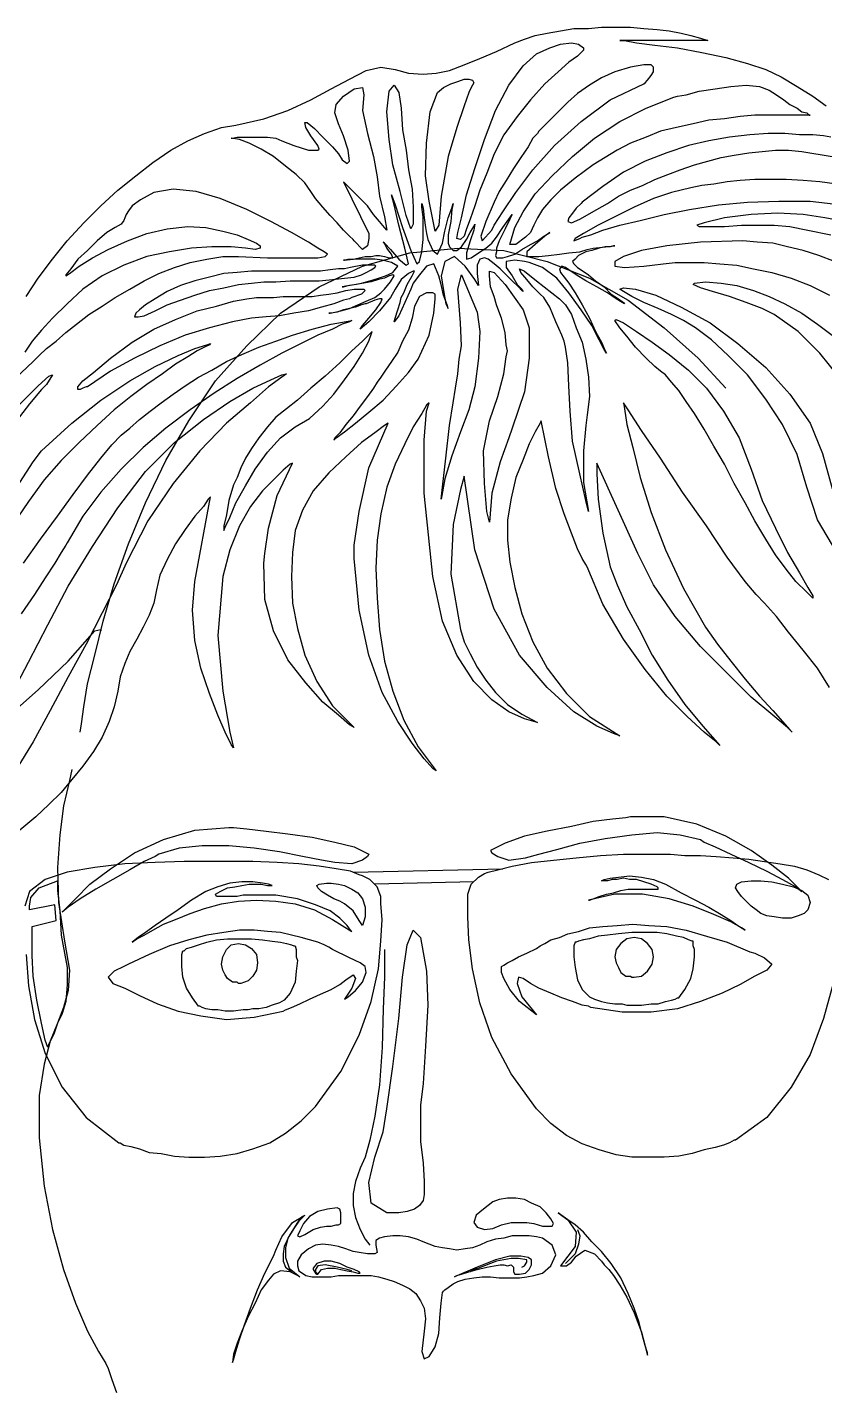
# Model space of a CAD drawing. Extents: x -27 to 49, y -117 to 57.
# Drawn here: x 0.95 to 13.34, y 36.13 to 57.27 of the extents above; entities that cross this region are included whole.
import ezdxf

# ---------------------------------------------------------------- set-up
doc = ezdxf.new("R2010")
doc.units = 0
doc.header["$LTSCALE"] = 25
for name, color, linetype in [('1', 7, 'CONTINUOUS'), ('4', 7, 'CONTINUOUS'), ('7', 7, 'CONTINUOUS')]:
    doc.layers.add(name, color=color, linetype=linetype)

msp = doc.modelspace()

# ---------------------------------------------------------------- linework, layer by layer
at = {"layer": '1', "linetype": 'CONTINUOUS'}
for points in [[(0.927, 53.086), (1.114, 53.368), (1.339, 53.668), (1.565, 53.949), (1.827, 54.231), (2.089, 54.493), (2.352, 54.737), (2.634, 54.962), (2.896, 55.169), (3.178, 55.357), (3.441, 55.506), (3.703, 55.619), (3.966, 55.713), (4.191, 55.75), (4.622, 55.845), (4.998, 55.975), (5.354, 56.144), (5.672, 56.313), (5.954, 56.463), (6.217, 56.595), (6.442, 56.651), (6.667, 56.613), (6.874, 56.557), (7.099, 56.539), (7.305, 56.557), (7.512, 56.595), (7.737, 56.688), (7.98, 56.782), (8.243, 56.894), (8.525, 57.026), (8.674, 57.083), (8.843, 57.139), (9.031, 57.176), (9.237, 57.213), (9.444, 57.251), (9.669, 57.251), (9.875, 57.27), (10.1, 57.27), (10.325, 57.27), (10.532, 57.251), (10.737, 57.233), (10.925, 57.213), (11.112, 57.176), (11.263, 57.139), (11.413, 57.101), (11.525, 57.063), (10.156, 57.063), (10.231, 57.063), (10.419, 57.026), (10.7, 56.989), (11.056, 56.951), (11.431, 56.876), (11.807, 56.801), (12.144, 56.707), (12.426, 56.613), (12.669, 56.501), (12.914, 56.351), (13.157, 56.2), (13.364, 56.051)], [(9.537, 56.858), (9.5, 56.82), (9.368, 56.726), (9.2, 56.576), (8.993, 56.388), (8.768, 56.144), (8.562, 55.881), (8.355, 55.6), (8.206, 55.3), (8.093, 55), (7.98, 54.737), (7.905, 54.493), (7.831, 54.287), (7.774, 54.137), (7.737, 54.025), (7.68, 53.969), (7.624, 53.987), (7.642, 54.081), (7.699, 54.306), (7.774, 54.663), (7.905, 55.075), (8.056, 55.526), (8.224, 55.975), (8.431, 56.369), (8.656, 56.67), (8.862, 56.858), (9.069, 56.951), (9.237, 57.007), (9.406, 57.026), (9.518, 57.007), (9.594, 56.951), (9.594, 56.914), (9.537, 56.858)], [(8.168, 54.118), (8.206, 54.193), (8.337, 54.4), (8.543, 54.7), (8.806, 55.056), (9.143, 55.432), (9.556, 55.807), (10.006, 56.144), (10.532, 56.388), (10.55, 56.407), (10.588, 56.445), (10.644, 56.519), (10.681, 56.576), (10.681, 56.651), (10.644, 56.688), (10.532, 56.688), (10.325, 56.651), (10.082, 56.576), (9.875, 56.482), (9.687, 56.369), (9.5, 56.238), (9.35, 56.107), (9.2, 55.957), (9.049, 55.807), (8.9, 55.656), (8.881, 55.619), (8.806, 55.544), (8.731, 55.413), (8.618, 55.244), (8.505, 55.075), (8.393, 54.888), (8.28, 54.719), (8.206, 54.55), (8.074, 54.25), (7.999, 54.025), (8.018, 53.949), (8.168, 54.118)], [(7.849, 56.332), (7.811, 56.257), (7.737, 56.051), (7.624, 55.713), (7.492, 55.263), (7.38, 54.643), (7.343, 54.193), (7.286, 54.099), (7.193, 54.569), (7.136, 54.962), (7.155, 55.469), (7.211, 55.957), (7.324, 56.257), (7.418, 56.332), (7.53, 56.388), (7.642, 56.426), (7.737, 56.463), (7.811, 56.463), (7.867, 56.445), (7.887, 56.407), (7.849, 56.332)], [(6.029, 53.949), (6.011, 53.969), (5.954, 54.025), (5.861, 54.118), (5.766, 54.231), (5.654, 54.344), (5.542, 54.475), (5.429, 54.606), (5.354, 54.719), (5.26, 54.85), (5.129, 54.981), (4.96, 55.113), (4.772, 55.263), (4.585, 55.375), (4.397, 55.469), (4.247, 55.526), (4.115, 55.544), (4.135, 55.544), (4.209, 55.563), (4.304, 55.563), (4.434, 55.563), (4.547, 55.563), (4.679, 55.563), (4.81, 55.544), (4.904, 55.506), (4.998, 55.469), (5.091, 55.432), (5.204, 55.394), (5.317, 55.357), (5.41, 55.357), (5.466, 55.357), (5.485, 55.375), (5.466, 55.432), (5.354, 55.582), (5.279, 55.713), (5.26, 55.788), (5.297, 55.788), (5.41, 55.694), (5.542, 55.563), (5.692, 55.413), (5.785, 55.3), (5.842, 55.207), (5.917, 55.15), (5.954, 55.187), (5.935, 55.357), (5.861, 55.582), (5.785, 55.769), (5.729, 55.938), (5.748, 56.069), (5.861, 56.2), (6.029, 56.313), (6.16, 56.332), (6.18, 56.22), (6.16, 55.975), (6.236, 55.619), (6.33, 55.263), (6.386, 54.944), (6.423, 54.643), (6.498, 54.324), (6.536, 54.118), (6.498, 54.156), (6.423, 54.25), (6.33, 54.362), (6.236, 54.493), (6.123, 54.606), (6.029, 54.7), (5.935, 54.794), (5.879, 54.85), (5.861, 54.869), (6.254, 54.062), (6.254, 53.987), (6.236, 53.874), (6.16, 53.818), (6.029, 53.949)], [(6.761, 56.013), (6.78, 55.675), (6.836, 55.357), (6.874, 55.056), (6.93, 54.756), (6.948, 54.475), (6.948, 54.212), (6.911, 54.137), (6.836, 54.344), (6.742, 54.719), (6.629, 55.131), (6.573, 55.526), (6.536, 55.957), (6.573, 56.276), (6.649, 56.369), (6.723, 56.257), (6.761, 56.013)], [(13.12, 55.901), (13.101, 55.901), (13.045, 55.901), (12.932, 55.901), (12.801, 55.901), (12.651, 55.901), (12.463, 55.901), (12.257, 55.901), (12.031, 55.881), (11.788, 55.845), (11.544, 55.825), (11.3, 55.769), (11.038, 55.713), (10.793, 55.656), (10.569, 55.563), (10.325, 55.469), (10.119, 55.357), (9.743, 55.131), (9.462, 54.925), (9.237, 54.737), (9.087, 54.587), (8.956, 54.437), (8.881, 54.306), (8.824, 54.193), (8.768, 54.081), (8.693, 54.005), (8.543, 53.893), (8.449, 53.893), (8.525, 54.156), (8.656, 54.4), (8.843, 54.681), (9.106, 54.962), (9.425, 55.263), (9.763, 55.544), (10.156, 55.807), (10.569, 56.013), (11, 56.182), (11.056, 56.2), (11.188, 56.22), (11.394, 56.276), (11.638, 56.313), (11.882, 56.351), (12.125, 56.369), (12.332, 56.351), (12.482, 56.294), (12.595, 56.22), (12.707, 56.144), (12.801, 56.069), (12.914, 56.013), (12.988, 55.957), (13.064, 55.938), (13.101, 55.901), (13.12, 55.901)], [(13.439, 55.563), (13.326, 55.582), (13.157, 55.6), (12.951, 55.6), (12.726, 55.619), (12.463, 55.619), (12.182, 55.6), (11.863, 55.563), (11.544, 55.506), (11.225, 55.432), (10.887, 55.319), (10.55, 55.187), (10.213, 55.018), (9.894, 54.794), (9.575, 54.55), (9.556, 54.531), (9.481, 54.456), (9.425, 54.381), (9.368, 54.306), (9.35, 54.25), (9.406, 54.231), (9.537, 54.287), (9.8, 54.437), (9.969, 54.531), (10.138, 54.643), (10.325, 54.737), (10.513, 54.812), (10.7, 54.906), (10.906, 54.981), (11.094, 55.056), (11.319, 55.131), (11.525, 55.187), (11.732, 55.244), (11.938, 55.281), (12.163, 55.319), (12.37, 55.337), (12.576, 55.357), (12.782, 55.357), (12.988, 55.337), (13.458, 55.263)], [(13.532, 54.831), (13.27, 54.869), (13.008, 54.888), (12.745, 54.906), (12.501, 54.906), (12.257, 54.906), (12.031, 54.888), (11.825, 54.869), (11.619, 54.831), (11.431, 54.812), (11.263, 54.775), (11.112, 54.737), (10.962, 54.7), (10.681, 54.606), (10.381, 54.475), (10.082, 54.324), (9.819, 54.193), (9.594, 54.062), (9.462, 53.987), (9.444, 53.949), (9.537, 53.987)], [(5.466, 53.837), (5.317, 53.931), (5.054, 54.081), (4.735, 54.25), (4.36, 54.437), (3.947, 54.606), (3.572, 54.719), (3.215, 54.756), (2.915, 54.7), (2.709, 54.587), (2.578, 54.493), (2.521, 54.418), (2.484, 54.362), (2.465, 54.306), (2.446, 54.268), (2.408, 54.212), (2.315, 54.156), (2.183, 54.081), (2.033, 53.949), (1.883, 53.799), (1.733, 53.668), (1.621, 53.518), (1.545, 53.424), (1.545, 53.405), (1.601, 53.443), (1.752, 53.556), (1.958, 53.686), (2.202, 53.818), (2.502, 53.949), (2.803, 54.062), (3.122, 54.137), (3.441, 54.175), (3.722, 54.156), (3.985, 54.099), (4.209, 54.043), (4.378, 53.969), (4.51, 53.912), (4.566, 53.874), (4.566, 53.837), (4.491, 53.818), (4.341, 53.837), (4.115, 53.856), (3.816, 53.856), (3.497, 53.837), (3.159, 53.78), (2.803, 53.706), (2.446, 53.574), (2.109, 53.405), (1.808, 53.199), (1.565, 52.974), (1.339, 52.749), (1.17, 52.561), (1.02, 52.392), (0.907, 52.223)], [(9.95, 52.205), (9.913, 52.261), (9.837, 52.411), (9.725, 52.636), (9.556, 52.88), (9.368, 53.142), (9.181, 53.368), (8.956, 53.537), (8.75, 53.612), (8.674, 53.63), (8.525, 53.65), (8.393, 53.63), (8.393, 53.537), (8.487, 53.405), (8.562, 53.274), (8.637, 53.199), (8.656, 53.162), (8.637, 53.18), (8.581, 53.237), (8.487, 53.331), (8.393, 53.424), (8.299, 53.518), (8.206, 53.593), (8.112, 53.668), (8.056, 53.686), (7.98, 53.668), (7.943, 53.574), (7.943, 53.443), (7.961, 53.255), (7.905, 53.349), (7.755, 53.556), (7.586, 53.706), (7.436, 53.63), (7.38, 53.405), (7.418, 53.18), (7.455, 52.974), (7.492, 52.899), (7.474, 52.955), (7.418, 53.105), (7.38, 53.274), (7.343, 53.405), (7.267, 53.593), (7.155, 53.556), (7.042, 53.424), (6.948, 53.293), (6.911, 53.199), (6.817, 52.992), (6.723, 52.787), (6.649, 52.693), (6.667, 52.749), (6.705, 52.88), (6.742, 52.992), (6.761, 53.068), (6.798, 53.142), (6.854, 53.274), (6.93, 53.405), (6.967, 53.481), (6.948, 53.481), (6.874, 53.443), (6.761, 53.349), (6.667, 53.199), (6.592, 53.068), (6.423, 52.861), (6.254, 52.693), (6.123, 52.58), (6.16, 52.636), (6.254, 52.749), (6.367, 52.88), (6.442, 52.992), (6.461, 53.049), (6.423, 53.049), (6.348, 53.03), (6.217, 52.974), (6.198, 52.974), (6.142, 52.955), (6.048, 52.918), (5.954, 52.899), (5.861, 52.88), (5.766, 52.843), (5.672, 52.824), (5.636, 52.824), (5.654, 52.824), (5.729, 52.843), (5.823, 52.861), (5.954, 52.899), (6.085, 52.955), (6.217, 53.012), (6.348, 53.068), (6.442, 53.142), (6.498, 53.199), (6.592, 53.311), (6.649, 53.405), (6.629, 53.424), (6.573, 53.405), (6.498, 53.368), (6.404, 53.349), (6.292, 53.311), (6.18, 53.293), (6.067, 53.274), (5.954, 53.255), (5.842, 53.237), (5.861, 53.237), (5.935, 53.255), (6.029, 53.274), (6.142, 53.293), (6.273, 53.331), (6.404, 53.368), (6.517, 53.405), (6.629, 53.461), (6.705, 53.556), (6.611, 53.612), (6.461, 53.65), (6.348, 53.668), (6.236, 53.668), (6.067, 53.668), (5.917, 53.65), (5.861, 53.65), (5.879, 53.65), (5.935, 53.668), (6.011, 53.668), (6.104, 53.686), (6.198, 53.706), (6.292, 53.706), (6.367, 53.724), (6.423, 53.724), (6.498, 53.706), (6.573, 53.686), (6.629, 53.686), (6.611, 53.743), (6.536, 53.837), (6.498, 53.912), (6.479, 53.931), (6.498, 53.912), (6.592, 53.818), (6.723, 53.668), (6.836, 53.574), (6.874, 53.593), (6.817, 53.837), (6.723, 54.193), (6.649, 54.512), (6.611, 54.663), (6.667, 54.512), (6.78, 54.156), (6.911, 53.799), (7.005, 53.593), (7.042, 53.63), (7.08, 53.78), (7.099, 53.969), (7.099, 54.081), (7.099, 54.175), (7.099, 54.324), (7.08, 54.475), (7.08, 54.531), (7.099, 54.456), (7.117, 54.306), (7.136, 54.156), (7.155, 54.062), (7.173, 53.969), (7.249, 53.799), (7.324, 53.743), (7.399, 53.912), (7.436, 54.099), (7.492, 54.306), (7.548, 54.456), (7.568, 54.531), (7.548, 54.437), (7.53, 54.25), (7.492, 54.043), (7.492, 53.912), (7.512, 53.856), (7.568, 53.799), (7.624, 53.799), (7.699, 53.856), (7.774, 53.969), (7.831, 54.081), (7.887, 54.175), (7.905, 54.212), (7.887, 54.118), (7.831, 53.949), (7.774, 53.762), (7.774, 53.668), (7.849, 53.686), (7.961, 53.762), (8.074, 53.837), (8.168, 53.912), (8.243, 54.005), (8.337, 54.156), (8.431, 54.287), (8.487, 54.362), (8.449, 54.287), (8.374, 54.137), (8.28, 53.949), (8.243, 53.837), (8.243, 53.78), (8.224, 53.724), (8.243, 53.686), (8.337, 53.686), (8.412, 53.706), (8.525, 53.743), (8.637, 53.818), (8.768, 53.893), (8.881, 53.949), (8.975, 54.025), (9.049, 54.062), (9.069, 54.081), (8.993, 54.025), (8.843, 53.893), (8.712, 53.78), (8.712, 53.706), (8.787, 53.706), (8.9, 53.706), (9.049, 53.724), (9.219, 53.743), (9.368, 53.762), (9.537, 53.78), (9.65, 53.818), (9.743, 53.837), (10.082, 53.874), (10.062, 53.874), (10.006, 53.856), (9.932, 53.856), (9.837, 53.837), (9.725, 53.799), (9.631, 53.78), (9.556, 53.743), (9.518, 53.724), (9.462, 53.668), (9.425, 53.63), (9.444, 53.593), (9.5, 53.537), (9.556, 53.499), (9.669, 53.424), (9.781, 53.331), (9.913, 53.237), (10.026, 53.124), (10.138, 53.049), (10.213, 52.992), (10.231, 52.974), (10.194, 52.992), (10.1, 53.049), (9.969, 53.142), (9.8, 53.237), (9.631, 53.331), (9.481, 53.424), (9.368, 53.499), (9.312, 53.537), (9.256, 53.556), (9.219, 53.518), (9.237, 53.461), (9.294, 53.387), (9.368, 53.293), (9.462, 53.142), (9.575, 52.955), (9.687, 52.749), (9.781, 52.542), (9.875, 52.374), (9.932, 52.242), (9.95, 52.205)], [(9.537, 53.987), (9.575, 54.005), (9.707, 54.043), (9.894, 54.118), (10.156, 54.193), (10.475, 54.268), (10.85, 54.362), (11.244, 54.437), (11.694, 54.512), (12.144, 54.55), (12.632, 54.569), (13.12, 54.569), (13.608, 54.512)], [(13.645, 54.25), (13.345, 54.306), (13.008, 54.362), (12.613, 54.381), (12.201, 54.362), (11.788, 54.306), (11.469, 54.231), (11.357, 54.193), (11.394, 54.175), (11.544, 54.175), (11.788, 54.175), (12.051, 54.193), (12.332, 54.193), (12.557, 54.193)], [(12.557, 54.193), (12.801, 54.175), (13.082, 54.118), (13.439, 54.043)], [(13.495, 53.63), (13.251, 53.724), (13.008, 53.799), (12.763, 53.856), (12.539, 53.912), (12.294, 53.931), (12.069, 53.949), (11.413, 53.931), (10.887, 53.874), (10.494, 53.799), (10.213, 53.706), (10.082, 53.63), (10.082, 53.556), (10.231, 53.537), (10.532, 53.556)], [(0.758, 51.81), (1.039, 52.073), (1.133, 52.167), (1.246, 52.28), (1.395, 52.392), (1.545, 52.524), (1.714, 52.655), (1.902, 52.805), (2.109, 52.936), (2.315, 53.068), (2.54, 53.199), (2.765, 53.331), (2.99, 53.443), (3.234, 53.537), (3.477, 53.612), (3.74, 53.668), (3.985, 53.706), (4.228, 53.706), (4.679, 53.686), (5.035, 53.686), (5.297, 53.686), (5.466, 53.686), (5.579, 53.706), (5.616, 53.743), (5.56, 53.78), (5.466, 53.837)], [(5.973, 53.537), (5.879, 53.518), (5.785, 53.518), (5.654, 53.499), (5.504, 53.481), (5.335, 53.481), (5.166, 53.481), (4.978, 53.481), (4.81, 53.481), (4.622, 53.481), (4.434, 53.481), (4.209, 53.461), (4.003, 53.443), (3.778, 53.387), (3.553, 53.331), (3.328, 53.255), (3.122, 53.162), (2.934, 53.049), (2.783, 52.955), (2.69, 52.88), (2.634, 52.824), (2.615, 52.767), (2.671, 52.767), (2.765, 52.787), (2.934, 52.861), (3.122, 52.955), (3.328, 53.03), (3.553, 53.105), (3.778, 53.18), (4.003, 53.218), (4.228, 53.274), (4.434, 53.293), (4.622, 53.311), (4.81, 53.311), (5.035, 53.331), (5.26, 53.331), (5.485, 53.331), (5.692, 53.349), (5.879, 53.368), (6.029, 53.387), (6.142, 53.424), (6.217, 53.461), (6.292, 53.499), (6.348, 53.537), (6.367, 53.556), (6.348, 53.574), (6.292, 53.574), (6.16, 53.574), (5.973, 53.537)], [(9.219, 53.049), (9.312, 52.955), (9.406, 52.805), (9.481, 52.599), (9.575, 52.374), (9.631, 52.111), (9.669, 51.83), (9.687, 51.529), (9.65, 51.248), (9.631, 51.079), (9.594, 50.685), (9.594, 50.197), (9.669, 49.747), (9.631, 49.916), (9.537, 50.329), (9.425, 50.835), (9.388, 51.304), (9.368, 51.698), (9.35, 52.055), (9.312, 52.298), (9.294, 52.392), (9.256, 52.486), (9.162, 52.693), (9.069, 52.918), (8.975, 53.068), (8.918, 53.124), (8.806, 53.237), (8.712, 53.349), (8.618, 53.461), (8.599, 53.518), (8.674, 53.481), (8.862, 53.331), (9.219, 53.049)], [(10.532, 53.556), (10.663, 53.574), (10.831, 53.593), (11.019, 53.612), (11.244, 53.612), (11.469, 53.612), (11.713, 53.593), (11.975, 53.574), (12.238, 53.518), (12.519, 53.461), (12.82, 53.368), (13.12, 53.255), (13.42, 53.105)], [(7.943, 52.843), (7.98, 52.542), (7.961, 52.129), (7.905, 51.68), (7.811, 51.323), (7.68, 50.985), (7.548, 50.61), (7.436, 50.253), (7.38, 49.934), (7.399, 50.122), (7.455, 50.572), (7.512, 51.079), (7.568, 51.435), (7.605, 51.661), (7.642, 51.886), (7.661, 52.111), (7.699, 52.317), (7.68, 52.674), (7.642, 53.199), (7.699, 53.424), (7.943, 52.843)], [(8.656, 52.88), (8.75, 52.599), (8.75, 52.129), (8.674, 51.604), (8.487, 51.042), (8.431, 50.891), (8.299, 50.516), (8.168, 50.028), (8.13, 49.579), (8.093, 49.747), (8.056, 50.179), (8.037, 50.685), (8.13, 51.154), (8.262, 51.529), (8.355, 51.886), (8.393, 52.149), (8.412, 52.242), (8.393, 52.336), (8.374, 52.524), (8.318, 52.749), (8.262, 52.899), (8.243, 52.955), (8.206, 53.086), (8.149, 53.237), (8.13, 53.405), (8.13, 53.481), (8.206, 53.461), (8.374, 53.274), (8.656, 52.88)], [(13.57, 51.83), (13.27, 52.205), (12.932, 52.542), (12.557, 52.805), (12.37, 52.899), (12.125, 52.992), (11.863, 53.086), (11.6, 53.162), (11.413, 53.218), (11.3, 53.274), (11.319, 53.293), (11.488, 53.311)], [(11.488, 53.311), (11.732, 53.293), (11.975, 53.255), (12.238, 53.18), (12.482, 53.086), (12.726, 52.974), (12.988, 52.824), (13.233, 52.655), (13.458, 52.486)], [(5.991, 53.068), (5.954, 53.049), (5.861, 53.03), (5.71, 52.974), (5.523, 52.918), (5.317, 52.861), (5.091, 52.824), (4.866, 52.787), (4.66, 52.767), (4.434, 52.749), (4.135, 52.693), (3.778, 52.599), (3.403, 52.486), (3.009, 52.317), (2.615, 52.129), (2.239, 51.923), (1.883, 51.68), (1.864, 51.68), (1.808, 51.661), (1.771, 51.642), (1.733, 51.642), (1.733, 51.68), (1.808, 51.774), (1.977, 51.904), (2.239, 52.129), (2.578, 52.374), (2.915, 52.58), (3.253, 52.73), (3.59, 52.861), (3.89, 52.936), (4.153, 53.012), (4.36, 53.049), (4.51, 53.068), (4.641, 53.068), (4.772, 53.068), (4.922, 53.086), (5.072, 53.086), (5.223, 53.086), (5.373, 53.086), (5.504, 53.105), (5.636, 53.124), (5.766, 53.142), (5.898, 53.18), (6.029, 53.199), (6.123, 53.199), (6.18, 53.199), (6.198, 53.18), (6.142, 53.124), (5.991, 53.068)], [(5.71, 50.854), (5.748, 50.891), (5.879, 50.985), (6.048, 51.116), (6.254, 51.286), (6.479, 51.473), (6.686, 51.698), (6.874, 51.904), (7.024, 52.111), (7.193, 52.486), (7.267, 52.824), (7.286, 53.049), (7.286, 53.124), (7.249, 53.142), (7.155, 53.142), (7.042, 53.086), (6.967, 52.936), (6.93, 52.749), (6.874, 52.561), (6.78, 52.392), (6.705, 52.223), (6.611, 52.073), (6.517, 51.942), (6.442, 51.83), (6.386, 51.754), (6.33, 51.661), (6.236, 51.529), (6.123, 51.379), (6.011, 51.229), (5.898, 51.098), (5.804, 50.967), (5.729, 50.891), (5.71, 50.854)], [(13.532, 49.109), (13.233, 49.615), (13.064, 50.122), (12.914, 50.629), (12.689, 51.098), (12.426, 51.492), (12.144, 51.867), (11.844, 52.167), (11.582, 52.411), (11.337, 52.599), (11.15, 52.711), (10.962, 52.805), (10.756, 52.899), (10.532, 52.992), (10.344, 53.086), (10.213, 53.162), (10.156, 53.199), (10.213, 53.218), (10.401, 53.199)], [(10.401, 53.199), (10.719, 53.105), (11.112, 52.918), (11.563, 52.674), (11.995, 52.355), (12.426, 51.98), (12.801, 51.567), (13.12, 51.116), (13.307, 50.648), (13.458, 50.104)], [(5.991, 52.711), (5.954, 52.693), (5.842, 52.655), (5.692, 52.58), (5.466, 52.486), (5.204, 52.355), (4.904, 52.205), (4.566, 52.017), (4.209, 51.81), (3.853, 51.585), (3.477, 51.323), (3.102, 51.042), (2.746, 50.741), (2.408, 50.404), (2.089, 50.047), (1.808, 49.672), (1.565, 49.26), (1.545, 49.222), (1.471, 49.109), (1.377, 48.941), (1.226, 48.716), (1.058, 48.453), (0.851, 48.152)], [(0.889, 48.941), (1.152, 49.316), (1.414, 49.672), (1.658, 50.01), (1.883, 50.31), (2.089, 50.572), (2.259, 50.779), (2.408, 50.929), (2.54, 51.042), (2.69, 51.173), (2.859, 51.304), (3.028, 51.435), (3.215, 51.567), (3.403, 51.698), (3.609, 51.83), (3.816, 51.942), (4.041, 52.073), (4.284, 52.186), (4.547, 52.298), (4.81, 52.392), (5.072, 52.486), (5.373, 52.58), (5.672, 52.655), (5.991, 52.711)], [(10.213, 52.674), (10.419, 52.542), (10.663, 52.374), (10.925, 52.186), (11.225, 51.942), (11.507, 51.661), (11.769, 51.304), (12.013, 50.891), (12.201, 50.404), (12.37, 49.916), (12.576, 49.485), (12.763, 49.109), (12.951, 48.79), (13.082, 48.565), (13.157, 48.434), (13.157, 48.397), (13.064, 48.49), (12.895, 48.659), (12.745, 48.847), (12.576, 49.072), (12.426, 49.316), (12.257, 49.597), (12.107, 49.878), (11.938, 50.179), (11.788, 50.479), (11.619, 50.76), (11.469, 51.023), (11.319, 51.266), (11.188, 51.455), (11.075, 51.623), (10.962, 51.754), (10.869, 51.867), (10.793, 51.923), (10.7, 51.998), (10.569, 52.129), (10.401, 52.298), (10.269, 52.468), (10.156, 52.599), (10.082, 52.711), (10.1, 52.73), (10.213, 52.674)], [(4.003, 49.447), (4.022, 49.503), (4.097, 49.653), (4.191, 49.878), (4.341, 50.141), (4.491, 50.404), (4.679, 50.666), (4.885, 50.891), (5.11, 51.06), (5.335, 51.192), (5.542, 51.379), (5.71, 51.567), (5.879, 51.792), (6.029, 51.998), (6.16, 52.205), (6.254, 52.392), (6.31, 52.542), (6.273, 52.505), (6.16, 52.392), (5.991, 52.242), (5.804, 52.055), (5.579, 51.848), (5.354, 51.661), (5.148, 51.473), (4.978, 51.342), (4.81, 51.21), (4.679, 51.06), (4.547, 50.891), (4.434, 50.723), (4.341, 50.572), (4.266, 50.422), (4.209, 50.273), (4.153, 50.16), (4.078, 49.916), (4.041, 49.691), (4.003, 49.522), (4.003, 49.447)], [(3.796, 52.355), (3.778, 52.336), (3.703, 52.298), (3.59, 52.242), (3.441, 52.149), (3.253, 52.036), (3.046, 51.886), (2.803, 51.717), (2.558, 51.529), (2.296, 51.323), (2.033, 51.079), (1.752, 50.817), (1.471, 50.535), (1.208, 50.235), (0.964, 49.898), (0.72, 49.541)], [(0.833, 50.197), (1.039, 50.516), (1.17, 50.685), (1.639, 51.116), (2.089, 51.473), (2.54, 51.774), (2.934, 51.998), (3.29, 52.167), (3.553, 52.28), (3.74, 52.336), (3.796, 52.355)], [(1.246, 51.717), (1.17, 51.642), (0.983, 51.417), (0.72, 51.079), (0.401, 50.704), (0.064, 50.273), (-0.255, 49.841), (-0.518, 49.466), (-0.706, 49.166), (0.082, 50.648), (0.157, 50.723), (0.345, 50.91), (0.589, 51.173), (0.87, 51.455), (1.114, 51.698), (1.283, 51.848), (1.339, 51.867), (1.246, 51.717)], [(0.682, 46.858), (0.964, 47.402), (1.264, 47.984), (1.583, 48.584), (1.958, 49.203), (2.352, 49.804), (2.783, 50.366), (3.234, 50.817), (3.684, 51.173), (4.097, 51.455), (4.454, 51.661), (4.735, 51.792), (4.904, 51.867), (4.978, 51.886)], [(4.978, 51.886), (4.904, 51.83), (4.697, 51.68), (4.416, 51.435), (4.041, 51.116), (3.628, 50.685), (3.215, 50.179), (2.821, 49.597), (2.484, 48.941), (2.333, 48.603), (2.109, 48.171), (1.864, 47.683), (1.583, 47.177), (1.302, 46.652), (1.039, 46.164), (0.776, 45.733)], [(13.42, 47.008), (13.233, 47.308), (13.008, 47.59), (12.782, 47.871), (12.595, 48.115), (12.407, 48.321), (12.276, 48.453), (12.107, 48.659), (11.825, 49.034), (11.507, 49.522), (11.131, 50.047), (10.793, 50.572), (10.494, 51.004), (10.288, 51.323), (10.213, 51.435), (10.231, 51.342), (10.269, 51.098), (10.363, 50.741), (10.475, 50.273), (10.644, 49.728), (10.869, 49.147), (11.15, 48.546), (11.488, 47.946), (11.676, 47.683), (11.882, 47.421), (12.107, 47.139), (12.332, 46.877), (12.539, 46.652), (12.689, 46.483), (12.801, 46.351), (12.838, 46.314), (12.763, 46.389), (12.539, 46.577), (12.201, 46.858), (11.825, 47.233), (11.413, 47.646), (11.019, 48.115), (10.681, 48.603), (10.438, 49.091), (9.8, 50.498), (9.8, 50.329), (9.819, 49.934), (9.894, 49.41), (10.006, 48.884), (10.119, 48.603), (10.269, 48.265), (10.457, 47.909), (10.663, 47.514), (10.906, 47.121), (11.169, 46.746), (11.45, 46.408), (11.713, 46.108), (11.656, 46.164), (11.469, 46.314), (11.206, 46.558), (10.887, 46.877), (10.55, 47.29), (10.213, 47.759), (9.894, 48.303), (9.65, 48.884), (9.631, 48.921), (9.575, 49.015), (9.5, 49.166), (9.406, 49.41), (9.294, 49.709), (9.162, 50.104), (9.049, 50.592), (8.937, 51.154), (8.918, 51.116), (8.843, 50.985), (8.75, 50.798), (8.656, 50.554), (8.543, 50.273), (8.468, 49.954), (8.412, 49.615), (8.412, 49.297), (8.449, 48.959), (8.525, 48.565), (8.637, 48.152), (8.806, 47.721), (9.031, 47.308), (9.331, 46.914), (9.687, 46.558), (10.156, 46.258), (10.062, 46.295), (9.8, 46.408), (9.444, 46.633), (9.031, 47.008), (8.599, 47.514), (8.206, 48.227), (7.905, 49.147), (7.737, 50.291), (7.68, 50.085), (7.568, 49.541), (7.53, 48.772), (7.68, 47.909), (7.737, 47.721), (7.831, 47.533), (7.943, 47.327), (8.074, 47.121), (8.224, 46.933), (8.412, 46.746), (8.637, 46.595), (8.881, 46.464), (8.824, 46.483), (8.674, 46.521), (8.431, 46.633), (8.168, 46.82), (7.887, 47.102), (7.624, 47.514), (7.399, 48.04), (7.249, 48.734), (7.117, 50.028), (7.117, 50.854), (7.155, 51.304), (7.193, 51.435), (7.155, 51.398), (7.08, 51.266), (6.948, 51.06), (6.817, 50.798), (6.667, 50.479), (6.536, 50.122), (6.442, 49.709), (6.386, 49.297), (6.367, 48.865), (6.386, 48.397), (6.423, 47.909), (6.498, 47.421), (6.629, 46.952), (6.798, 46.501), (7.024, 46.089), (7.305, 45.714), (7.249, 45.751), (7.117, 45.901), (6.93, 46.145), (6.705, 46.483), (6.461, 46.933), (6.254, 47.514), (6.104, 48.209), (6.029, 49.015), (6.029, 49.222), (6.104, 49.747), (6.254, 50.422), (6.555, 51.116), (6.498, 51.079), (6.348, 50.967), (6.142, 50.817), (5.898, 50.592), (5.636, 50.347), (5.391, 50.066), (5.223, 49.766), (5.11, 49.447), (5.072, 49.109), (5.054, 48.734), (5.072, 48.321), (5.148, 47.928), (5.26, 47.514), (5.448, 47.102), (5.692, 46.727), (6.029, 46.389), (5.954, 46.427), (5.785, 46.577), (5.542, 46.783), (5.279, 47.083), (4.998, 47.44), (4.772, 47.89), (4.641, 48.377), (4.622, 48.941), (4.641, 49.091), (4.697, 49.485), (4.829, 49.991), (5.072, 50.498), (5.035, 50.479), (4.922, 50.385), (4.791, 50.253), (4.603, 50.066), (4.416, 49.822), (4.247, 49.522), (4.097, 49.147), (3.985, 48.734), (3.909, 47.815), (3.985, 46.952), (4.097, 46.314), (4.153, 46.07), (4.115, 46.126), (4.022, 46.314), (3.909, 46.577), (3.778, 46.914), (3.647, 47.308), (3.553, 47.739), (3.515, 48.209), (3.553, 48.659), (3.796, 49.972), (3.76, 49.934), (3.684, 49.822), (3.553, 49.672), (3.403, 49.466), (3.253, 49.24), (3.122, 48.997), (3.009, 48.753), (2.953, 48.528), (2.915, 48.321), (2.84, 48.134), (2.746, 47.946), (2.652, 47.759), (2.54, 47.571), (2.465, 47.384), (2.39, 47.177), (2.352, 46.952), (2.296, 46.708), (2.221, 46.483), (2.109, 46.239), (1.977, 46.014), (1.808, 45.789), (1.639, 45.582), (1.471, 45.376), (1.283, 45.189), (1.077, 45.001), (0.833, 44.794)], [(1.489, 43.519), (1.545, 43.575), (1.696, 43.725), (1.92, 43.951), (2.239, 44.194), (2.615, 44.438), (3.065, 44.645), (3.553, 44.794), (4.078, 44.832), (4.153, 44.832), (4.36, 44.813), (4.66, 44.776), (4.998, 44.738), (5.373, 44.682), (5.729, 44.607), (6.029, 44.532), (6.254, 44.419), (6.236, 44.382), (6.16, 44.326), (5.991, 44.269), (5.729, 44.288), (5.523, 44.326), (5.223, 44.382), (4.866, 44.457), (4.472, 44.513), (4.078, 44.551), (3.666, 44.551), (3.309, 44.513), (2.99, 44.419), (2.934, 44.382), (2.765, 44.306), (2.54, 44.176), (2.277, 44.025), (2.014, 43.875), (1.771, 43.725), (1.583, 43.594), (1.489, 43.519)], [(12.988, 43.838), (12.932, 43.894), (12.782, 44.044), (12.519, 44.25), (12.201, 44.475), (11.807, 44.701), (11.357, 44.888), (10.85, 45.001), (10.325, 45.001), (10.25, 44.982), (10.044, 44.963), (9.743, 44.926), (9.406, 44.85), (9.031, 44.776), (8.674, 44.701), (8.374, 44.588), (8.149, 44.475), (8.168, 44.438), (8.262, 44.382), (8.431, 44.326), (8.693, 44.363), (8.9, 44.419), (9.181, 44.494), (9.537, 44.588), (9.932, 44.663), (10.344, 44.719), (10.737, 44.757), (11.094, 44.719), (11.413, 44.645), (11.469, 44.607), (11.638, 44.532), (11.882, 44.419), (12.163, 44.288), (12.444, 44.156), (12.689, 44.025), (12.895, 43.913), (12.988, 43.838)], [(7.155, 42.599), (7.173, 42.074), (7.136, 41.437), (7.099, 40.855), (7.061, 40.517), (7.061, 40.292), (7.061, 39.954), (7.099, 39.617), (7.117, 39.335), (7.117, 39.222), (7.117, 39.129), (7.099, 39.035), (7.042, 38.96), (6.967, 38.903), (6.854, 38.866), (6.723, 38.847), (6.536, 38.847), (6.292, 38.997), (6.254, 39.316), (6.348, 39.71), (6.479, 40.105), (6.536, 40.461), (6.629, 41.118), (6.723, 41.868), (6.78, 42.506), (6.854, 43.012), (6.948, 43.237), (7.061, 43.125), (7.155, 42.599)], [(6.498, 42.937), (6.498, 42.825), (6.498, 42.506), (6.479, 42.018), (6.461, 41.417), (6.423, 40.836), (6.348, 40.348), (6.273, 39.973), (6.198, 39.71), (6.123, 39.541), (6.048, 39.335), (6.011, 39.148), (6.011, 38.96), (6.048, 38.772), (6.123, 38.585), (6.198, 38.435), (6.273, 38.341)], [(5.766, 38.923), (5.616, 38.903), (5.466, 38.866), (5.335, 38.791), (5.241, 38.678), (5.185, 38.566), (5.148, 38.491), (5.185, 38.472), (5.26, 38.51), (5.391, 38.585), (5.504, 38.622), (5.598, 38.641), (5.672, 38.641), (5.748, 38.66), (5.785, 38.66), (5.823, 38.678), (5.823, 38.716), (5.823, 38.772), (5.823, 38.847), (5.804, 38.903), (5.766, 38.923)], [(9.087, 38.754), (9.012, 38.847), (8.918, 38.941), (8.787, 38.997), (8.674, 39.054), (8.543, 39.073), (8.412, 39.073), (8.28, 39.054), (8.186, 39.016), (8.037, 38.903), (7.924, 38.81), (7.887, 38.697), (7.943, 38.622), (8.056, 38.585), (8.186, 38.604), (8.318, 38.66), (8.468, 38.697), (8.581, 38.697), (8.712, 38.697), (8.824, 38.678), (8.956, 38.641), (9.031, 38.641), (9.106, 38.641), (9.125, 38.678), (9.087, 38.754)], [(5.26, 38.81), (5.241, 38.791), (5.166, 38.716), (5.091, 38.604), (4.998, 38.453), (4.96, 38.303), (4.96, 38.153), (5.016, 37.984), (5.185, 37.853), (5.148, 37.872), (5.035, 37.928), (4.885, 37.947), (4.772, 37.891), (4.697, 37.797), (4.585, 37.647), (4.491, 37.44), (4.378, 37.234), (4.284, 37.009), (4.209, 36.821), (4.153, 36.652), (4.135, 36.521), (4.153, 36.559), (4.191, 36.69), (4.247, 36.878), (4.322, 37.103), (4.416, 37.366), (4.528, 37.647), (4.641, 37.91), (4.772, 38.172), (4.81, 38.266), (4.904, 38.472), (5.072, 38.697), (5.26, 38.81)], [(5.223, 38.791), (5.185, 38.754), (5.11, 38.641), (5.016, 38.491), (4.941, 38.322), (4.922, 38.209), (4.922, 38.097), (4.96, 38.003), (5.054, 37.928)], [(9.2, 38.847), (9.35, 38.735), (9.481, 38.548), (9.462, 38.322), (9.237, 38.022), (9.256, 38.022), (9.331, 38.022), (9.406, 38.078), (9.481, 38.172), (9.613, 38.266), (9.763, 38.209), (9.875, 38.097), (9.913, 38.04), (9.932, 38.022), (9.988, 37.966), (10.062, 37.872), (10.156, 37.721), (10.269, 37.534), (10.381, 37.29), (10.494, 36.99), (10.588, 36.634), (10.588, 36.672), (10.55, 36.784), (10.513, 36.934), (10.457, 37.14), (10.381, 37.366), (10.288, 37.591), (10.175, 37.834), (10.026, 38.06), (9.875, 38.247), (9.725, 38.397), (9.594, 38.548), (9.462, 38.66), (9.35, 38.735), (9.275, 38.791), (9.219, 38.829), (9.2, 38.847)], [(8.956, 37.91), (9.087, 38.022), (9.162, 38.191), (9.106, 38.341), (8.956, 38.453), (8.862, 38.472), (8.75, 38.491), (8.618, 38.491), (8.487, 38.491), (8.355, 38.453), (8.224, 38.435), (8.093, 38.397), (7.98, 38.341), (7.867, 38.303), (7.755, 38.285), (7.624, 38.266), (7.512, 38.285), (7.399, 38.303), (7.286, 38.322), (7.193, 38.359), (7.099, 38.397), (7.005, 38.435), (6.874, 38.472), (6.742, 38.491), (6.629, 38.491), (6.498, 38.472), (6.423, 38.453), (6.367, 38.416), (6.367, 38.341), (6.386, 38.229), (6.348, 38.209), (6.236, 38.209), (6.104, 38.229), (6.011, 38.247), (5.898, 38.285), (5.785, 38.322), (5.672, 38.341), (5.542, 38.359), (5.429, 38.341), (5.317, 38.285), (5.204, 38.191), (5.148, 38.097), (5.148, 38.022), (5.166, 37.947), (5.223, 37.91), (5.279, 37.872), (5.373, 37.853), (5.466, 37.853), (5.56, 37.853), (5.672, 37.853), (5.785, 37.872), (5.898, 37.872), (6.029, 37.872), (6.16, 37.872), (6.292, 37.872), (6.404, 37.853), (6.536, 37.816), (6.649, 37.778), (6.78, 37.721), (6.892, 37.665), (6.986, 37.591), (7.061, 37.478), (7.117, 37.366), (7.136, 37.197), (7.117, 37.009), (7.08, 36.69), (7.117, 36.577), (7.193, 36.615), (7.286, 36.765), (7.343, 36.971), (7.361, 37.215), (7.38, 37.44), (7.399, 37.609), (7.418, 37.628), (7.436, 37.647), (7.492, 37.685), (7.568, 37.741), (7.642, 37.778), (7.755, 37.816), (7.887, 37.834), (8.018, 37.853), (8.149, 37.853), (8.28, 37.834), (8.393, 37.834), (8.505, 37.834), (8.599, 37.834), (8.712, 37.853), (8.824, 37.872), (8.956, 37.91)], [(9.5, 38.585), (9.537, 38.491), (9.518, 38.359), (9.462, 38.209), (9.312, 38.06)], [(6.123, 37.91), (6.104, 37.928), (6.029, 37.966), (5.917, 38.003), (5.804, 38.06), (5.672, 38.097), (5.56, 38.097), (5.448, 38.06), (5.391, 37.984), (5.391, 37.966), (5.429, 37.91), (5.448, 37.891), (5.466, 37.891), (5.523, 37.966), (5.616, 37.984), (5.729, 37.984), (5.823, 37.966), (5.917, 37.947), (6.011, 37.928), (6.085, 37.91), (6.123, 37.91)], [(8.75, 37.966), (8.787, 38.04), (8.787, 38.116), (8.731, 38.153), (8.618, 38.172), (8.449, 38.172), (8.224, 38.116), (7.943, 38.003), (7.586, 37.853), (7.624, 37.872), (7.699, 37.891), (7.811, 37.928), (7.943, 37.966), (8.093, 38.003), (8.206, 38.022), (8.299, 38.04), (8.355, 38.04), (8.412, 38.022), (8.468, 38.04), (8.505, 38.003), (8.505, 37.928), (8.525, 37.891), (8.599, 37.891), (8.693, 37.91), (8.75, 37.966)], [(8.637, 38.003), (8.674, 38.022), (8.712, 38.078), (8.712, 38.116), (8.581, 38.134), (8.468, 38.134), (8.355, 38.116), (8.243, 38.097), (8.149, 38.06), (8.056, 38.022), (7.961, 37.984), (7.887, 37.966), (7.831, 37.928)], [(5.991, 37.947), (5.917, 37.966), (5.766, 38.003), (5.579, 38.04), (5.466, 38.022), (5.429, 37.966), (5.429, 37.928), (5.448, 37.91), (5.466, 37.891)]]:
    msp.add_lwpolyline(points, dxfattribs=at)
at = {"layer": '4', "linetype": 'CONTINUOUS'}
for points in [[(1.414, 44.007), (1.414, 43.857), (1.452, 43.538), (1.471, 43.162), (1.527, 42.881), (1.565, 42.656), (1.565, 42.393), (1.545, 42.131), (1.489, 41.943), (1.414, 41.792), (1.358, 41.624), (1.283, 41.473), (1.264, 41.417), (1.226, 41.53), (1.17, 41.792), (1.095, 42.149), (1.039, 42.524), (1.02, 42.843), (1.02, 43.087), (1.02, 43.237), (1.02, 43.293), (1.395, 43.387), (1.377, 43.632), (0.983, 43.556), (0.983, 43.612), (1.001, 43.744), (1.133, 43.894), (1.414, 44.007)], [(2.578, 43.05), (2.596, 43.068), (2.652, 43.106), (2.765, 43.162), (2.896, 43.237), (3.065, 43.331), (3.253, 43.406), (3.477, 43.5), (3.703, 43.575), (3.966, 43.65), (4.228, 43.688), (4.51, 43.706), (4.81, 43.688), (5.11, 43.65), (5.41, 43.556), (5.692, 43.406), (5.991, 43.219), (5.973, 43.237), (5.917, 43.313), (5.804, 43.425), (5.654, 43.538), (5.429, 43.632), (5.148, 43.725), (4.81, 43.781), (4.378, 43.781), (4.378, 43.781), (4.304, 43.781), (4.209, 43.762), (4.078, 43.762), (3.966, 43.762), (3.89, 43.762), (3.872, 43.8), (3.947, 43.838), (4.059, 43.894), (4.172, 43.913), (4.284, 43.931), (4.397, 43.951), (4.491, 43.951), (4.585, 43.951), (4.679, 43.931), (4.735, 43.931), (4.753, 43.931), (4.697, 43.951), (4.603, 43.969), (4.454, 43.987), (4.284, 43.987), (4.097, 43.969), (3.909, 43.913), (3.722, 43.838), (3.497, 43.706), (3.29, 43.556), (3.102, 43.425), (2.934, 43.313), (2.783, 43.2), (2.671, 43.125), (2.596, 43.068), (2.578, 43.05)], [(12.107, 43.237), (12.051, 43.275), (11.882, 43.369), (11.619, 43.481), (11.3, 43.612), (10.925, 43.725), (10.513, 43.8), (10.082, 43.8), (9.669, 43.706), (9.687, 43.706), (9.743, 43.725), (9.837, 43.762), (9.95, 43.8), (10.062, 43.819), (10.175, 43.857), (10.288, 43.875), (10.381, 43.875), (10.457, 43.875), (10.55, 43.875), (10.626, 43.875), (10.7, 43.875), (10.756, 43.875), (10.756, 43.894), (10.737, 43.913), (10.644, 43.951), (10.532, 43.987), (10.419, 44.025), (10.307, 44.025), (10.213, 44.044), (10.119, 44.025), (10.044, 44.025), (9.969, 44.007), (9.894, 44.007), (9.875, 44.007), (9.913, 44.025), (10.006, 44.044), (10.138, 44.063), (10.307, 44.081), (10.494, 44.063), (10.681, 44.025), (10.869, 43.951), (11.112, 43.819), (11.337, 43.706), (11.544, 43.594), (11.732, 43.481), (11.882, 43.387), (11.995, 43.313), (12.088, 43.256), (12.107, 43.237)], [(5.879, 42.168), (5.935, 42.205), (6.048, 42.3), (6.16, 42.43), (6.217, 42.581), (6.198, 42.675), (6.123, 42.731), (5.954, 42.806), (5.692, 42.937), (5.636, 42.974), (5.56, 43.012), (5.466, 43.05), (5.335, 43.087), (5.204, 43.125), (5.054, 43.162), (4.885, 43.2), (4.679, 43.219), (4.472, 43.237), (4.247, 43.237), (4.003, 43.2), (3.74, 43.162), (3.459, 43.087), (3.159, 42.994), (2.84, 42.862), (2.521, 42.712), (2.446, 42.675), (2.296, 42.599), (2.202, 42.506), (2.277, 42.412), (2.465, 42.337), (2.69, 42.224), (2.971, 42.093), (3.29, 41.981), (3.647, 41.905), (4.041, 41.849), (4.472, 41.886), (4.922, 41.981), (4.96, 41.999), (5.054, 42.037), (5.185, 42.093), (5.335, 42.168), (5.504, 42.243), (5.672, 42.318), (5.804, 42.393), (5.898, 42.468), (6.011, 42.543), (6.048, 42.487), (5.991, 42.337), (5.879, 42.168)], [(8.862, 41.924), (8.599, 42.131), (8.449, 42.318), (8.355, 42.487), (8.318, 42.581), (8.318, 42.637), (8.318, 42.675), (8.355, 42.693), (8.412, 42.731), (8.487, 42.768), (8.581, 42.825), (8.712, 42.881), (8.862, 42.956), (8.918, 42.994), (8.993, 43.031), (9.087, 43.087), (9.219, 43.125), (9.35, 43.181), (9.518, 43.219), (9.687, 43.275), (9.894, 43.293), (10.119, 43.313), (10.363, 43.331), (10.607, 43.313), (10.887, 43.293), (11.188, 43.237), (11.507, 43.144), (11.825, 43.05), (12.182, 42.9), (12.257, 42.881), (12.407, 42.806), (12.519, 42.712), (12.444, 42.618), (12.257, 42.524), (12.031, 42.393), (11.75, 42.262), (11.413, 42.131), (11.056, 42.018), (10.644, 41.962), (10.194, 41.962), (9.707, 42.037), (9.669, 42.055), (9.575, 42.074), (9.425, 42.131), (9.256, 42.187), (9.087, 42.262), (8.9, 42.337), (8.768, 42.412), (8.656, 42.487), (8.581, 42.506), (8.562, 42.412), (8.637, 42.205), (8.862, 41.924)], [(9.462, 43.05), (9.444, 42.994), (9.444, 42.937), (9.444, 42.881), (9.444, 42.825), (9.462, 42.656), (9.5, 42.468), (9.575, 42.318), (9.687, 42.205), (9.763, 42.168), (9.875, 42.131), (9.969, 42.111), (10.082, 42.093), (10.194, 42.093), (10.269, 42.074), (10.325, 42.074), (10.344, 42.074), (10.494, 42.074), (10.644, 42.093), (10.756, 42.093), (10.869, 42.131), (10.962, 42.149), (11.019, 42.168), (11.056, 42.187), (11.075, 42.187), (11.169, 42.318), (11.263, 42.487), (11.3, 42.637), (11.319, 42.825), (11.319, 42.881), (11.319, 42.937), (11.3, 42.994), (11.3, 43.068), (11.281, 43.068), (11.225, 43.087), (11.15, 43.125), (11.038, 43.144), (10.887, 43.181), (10.737, 43.2), (10.55, 43.2), (10.344, 43.2), (10.138, 43.181), (9.969, 43.162), (9.819, 43.144), (9.687, 43.106), (9.594, 43.087), (9.518, 43.068), (9.481, 43.05), (9.462, 43.05)], [(5.11, 42.994), (5.129, 42.937), (5.129, 42.881), (5.129, 42.825), (5.148, 42.768), (5.129, 42.599), (5.11, 42.43), (5.035, 42.262), (4.941, 42.149), (4.866, 42.111), (4.753, 42.074), (4.66, 42.037), (4.547, 42.018), (4.454, 42.018), (4.378, 41.999), (4.322, 41.999), (4.304, 41.999), (4.153, 41.981), (4.022, 41.981), (3.909, 41.999), (3.816, 41.999), (3.722, 42.018), (3.666, 42.037), (3.628, 42.055), (3.609, 42.055), (3.515, 42.187), (3.421, 42.337), (3.365, 42.506), (3.347, 42.675), (3.347, 42.731), (3.347, 42.806), (3.347, 42.862), (3.365, 42.918), (3.384, 42.918), (3.421, 42.956), (3.497, 42.974), (3.609, 43.012), (3.74, 43.05), (3.89, 43.087), (4.059, 43.106), (4.247, 43.106), (4.434, 43.106), (4.603, 43.087), (4.753, 43.068), (4.885, 43.05), (4.978, 43.031), (5.054, 43.012), (5.091, 42.994), (5.11, 42.994)], [(4.266, 42.412), (4.228, 42.412), (4.209, 42.43), (4.172, 42.43), (4.135, 42.43), (4.059, 42.487), (4.022, 42.543), (3.985, 42.618), (3.966, 42.712), (3.985, 42.825), (4.041, 42.937), (4.115, 43.012), (4.228, 43.031), (4.341, 43.012), (4.434, 42.956), (4.51, 42.862), (4.528, 42.731), (4.51, 42.618), (4.454, 42.524), (4.378, 42.45), (4.266, 42.412)], [(10.25, 42.524), (10.288, 42.524), (10.325, 42.524), (10.344, 42.506), (10.381, 42.506), (10.494, 42.524), (10.588, 42.599), (10.663, 42.712), (10.681, 42.825), (10.663, 42.937), (10.588, 43.031), (10.494, 43.106), (10.381, 43.125), (10.269, 43.106), (10.175, 43.031), (10.1, 42.937), (10.082, 42.825), (10.1, 42.731), (10.138, 42.656), (10.175, 42.581), (10.25, 42.524)]]:
    msp.add_lwpolyline(points, dxfattribs=at)
at = {"layer": '7', "linetype": 'CONTINUOUS'}
for points in [[(0.927, 53.086), (1.114, 53.368), (1.339, 53.668), (1.565, 53.949), (1.827, 54.231), (2.089, 54.493), (2.352, 54.737), (2.634, 54.962), (2.896, 55.169), (3.178, 55.357), (3.441, 55.506), (3.703, 55.619), (3.966, 55.713), (4.191, 55.75), (4.622, 55.845), (4.998, 55.975), (5.354, 56.144), (5.672, 56.313), (5.954, 56.463), (6.217, 56.595), (6.442, 56.651), (6.667, 56.613), (6.874, 56.557), (7.099, 56.539), (7.305, 56.557), (7.512, 56.595), (7.737, 56.688), (7.98, 56.782), (8.243, 56.894), (8.525, 57.026), (8.674, 57.083), (8.843, 57.139), (9.031, 57.176), (9.237, 57.213), (9.444, 57.251), (9.669, 57.251), (9.875, 57.27), (10.1, 57.27), (10.325, 57.27), (10.532, 57.251), (10.737, 57.233), (10.925, 57.213), (11.112, 57.176), (11.263, 57.139), (11.413, 57.101), (11.525, 57.063), (10.156, 57.063), (10.231, 57.063), (10.419, 57.026), (10.7, 56.989), (11.056, 56.951), (11.431, 56.876), (11.807, 56.801), (12.144, 56.707), (12.426, 56.613), (12.669, 56.501), (12.914, 56.351), (13.157, 56.2), (13.364, 56.051)], [(1.771, 46.314), (1.79, 46.445), (1.827, 46.708), (1.883, 47.065), (1.996, 47.514), (2.127, 48.04), (2.296, 48.622), (2.521, 49.24), (2.783, 49.878), (3.102, 50.535), (3.459, 51.154), (3.872, 51.774), (4.36, 52.317), (4.885, 52.824), (5.485, 53.237), (6.16, 53.556), (6.892, 53.762), (7.642, 53.837), (8.355, 53.799), (9.031, 53.63), (9.687, 53.368), (10.288, 53.03), (10.85, 52.599), (11.375, 52.129), (11.807, 51.661), (11.807, 51.661)], [(0.608, 46.521), (1.114, 46.971), (1.583, 47.421), (1.996, 47.89), (2.089, 47.909), (2.089, 47.89)], [(1.639, 45.733), (1.601, 45.564), (1.508, 45.169), (1.452, 44.719), (1.414, 44.213), (1.433, 43.668), (1.527, 43.068), (1.601, 42.618), (1.583, 42.3), (1.508, 42.037), (1.414, 41.792), (1.302, 41.511), (1.208, 41.155), (1.133, 40.667), (1.133, 40.01), (1.208, 39.26), (1.339, 38.585), (1.508, 37.966), (1.696, 37.44), (1.883, 37.009), (2.052, 36.69), (2.165, 36.503), (2.202, 36.427), (2.259, 36.258), (2.333, 36.052)], [(8.112, 44.138), (8.262, 44.176), (8.487, 44.232), (8.787, 44.288), (9.125, 44.326), (9.481, 44.363), (9.856, 44.4), (10.213, 44.419), (10.569, 44.419), (10.756, 44.419), (10.944, 44.419), (11.169, 44.4), (11.413, 44.4), (11.656, 44.382), (11.919, 44.363), (12.163, 44.344), (12.407, 44.306), (12.651, 44.269), (12.876, 44.232), (13.064, 44.176), (13.251, 44.1), (13.401, 44.025)], [(6.104, 44.1), (5.973, 44.156), (5.748, 44.194), (5.485, 44.232), (5.166, 44.269), (4.829, 44.288), (4.454, 44.306), (4.097, 44.306), (3.76, 44.306), (3.384, 44.306), (2.934, 44.288), (2.465, 44.269), (1.996, 44.213), (1.565, 44.138), (1.226, 44.025), (0.983, 43.838), (0.907, 43.612)], [(6.011, 44.138), (8.337, 44.194), (8.337, 44.194)], [(0.927, 42.862), (0.964, 42.374), (1.058, 41.849), (1.226, 41.324), (1.489, 40.799), (1.864, 40.329), (2.371, 39.936), (2.39, 39.936), (2.446, 39.898), (2.558, 39.879), (2.69, 39.842), (2.84, 39.786), (3.028, 39.767), (3.234, 39.729), (3.459, 39.71), (3.703, 39.71), (3.947, 39.729), (4.209, 39.767), (4.454, 39.842), (4.716, 39.936), (4.96, 40.085), (5.204, 40.273), (5.429, 40.498), (5.823, 41.042), (6.104, 41.605), (6.292, 42.131), (6.404, 42.637), (6.442, 43.068), (6.461, 43.406), (6.442, 43.65), (6.442, 43.762), (6.386, 43.913), (6.273, 44.025), (6.16, 44.081), (6.104, 44.1)], [(7.887, 43.987), (6.348, 43.951), (6.348, 43.951)], [(13.476, 42.412), (13.326, 41.868), (13.12, 41.305), (12.82, 40.799), (12.444, 40.329), (11.957, 39.973), (11.938, 39.973), (11.863, 39.936), (11.769, 39.898), (11.638, 39.86), (11.469, 39.823), (11.281, 39.767), (11.075, 39.729), (10.85, 39.71), (10.607, 39.71), (10.344, 39.71), (10.1, 39.748), (9.837, 39.823), (9.575, 39.916), (9.331, 40.048), (9.087, 40.235), (8.862, 40.461), (8.468, 41.005), (8.168, 41.568), (7.98, 42.111), (7.867, 42.637), (7.811, 43.087), (7.793, 43.444), (7.793, 43.688), (7.793, 43.8), (7.849, 43.951), (7.961, 44.063), (8.056, 44.119), (8.112, 44.138)], [(12.201, 44.007), (12.35, 44.007), (12.519, 43.987), (12.689, 43.951), (12.857, 43.913), (12.988, 43.857), (13.082, 43.781), (13.12, 43.668), (13.082, 43.556), (13.026, 43.5), (12.932, 43.462), (12.82, 43.425), (12.689, 43.425), (12.557, 43.444), (12.444, 43.462), (12.35, 43.5), (12.276, 43.556), (12.201, 43.612), (12.125, 43.688), (12.051, 43.762), (11.995, 43.838), (11.957, 43.894), (11.975, 43.951), (12.051, 43.987), (12.201, 44.007)], [(5.598, 43.969), (5.672, 43.969), (5.785, 43.951), (5.879, 43.931), (5.991, 43.875), (6.085, 43.819), (6.16, 43.725), (6.198, 43.594), (6.198, 43.444), (6.16, 43.313), (6.104, 43.387), (6.011, 43.538), (5.879, 43.65), (5.804, 43.688), (5.71, 43.725), (5.616, 43.781), (5.523, 43.838), (5.466, 43.894), (5.448, 43.931), (5.485, 43.951), (5.598, 43.969)]]:
    msp.add_lwpolyline(points, dxfattribs=at)

doc.saveas('drawing.dxf')
